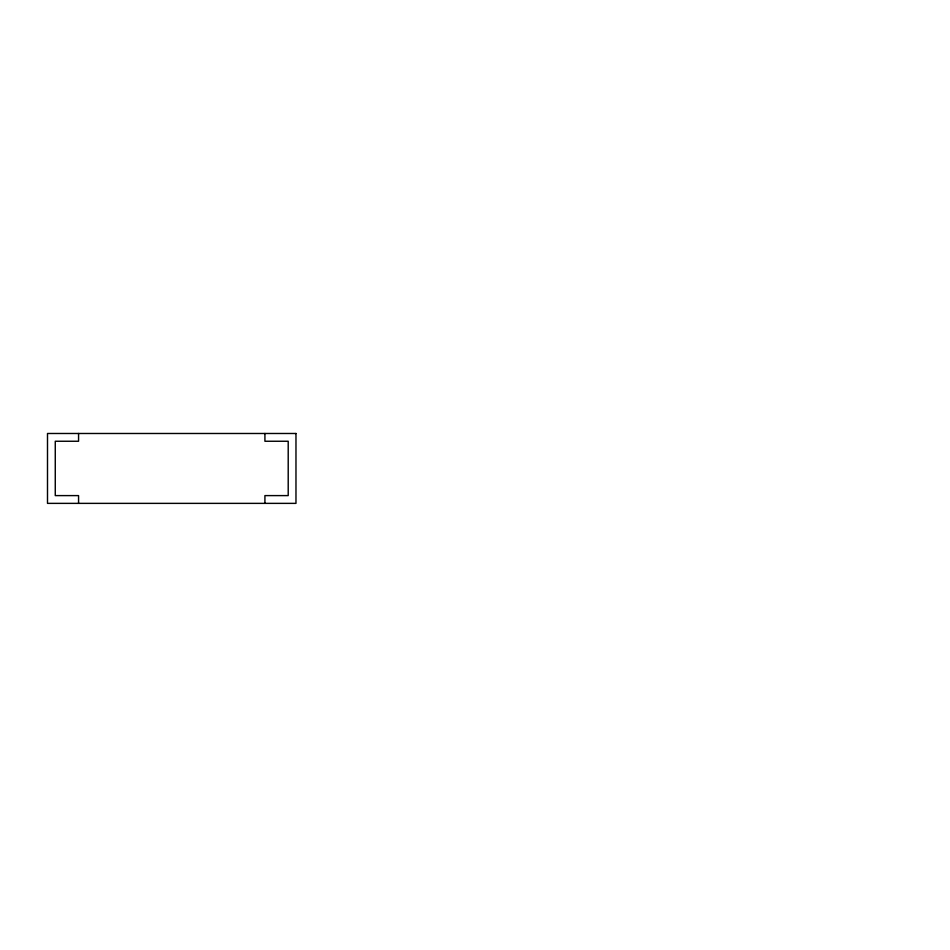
<?xml version="1.0" encoding="UTF-8"?>
<svg xmlns="http://www.w3.org/2000/svg" width="950" height="950" viewBox="0 0 950 950"><rect width="100%" height="100%" fill="white"/><g stroke="black" fill="none" stroke-linecap="round" stroke-linejoin="round"><path stroke-width="1.43" d="M264.919 433.485L264.919 441.251L288.206 441.251L288.206 495.603L264.919 495.603L264.919 503.369M78.565 433.485L78.565 441.251L55.266 441.251L55.266 495.603L78.565 495.603L78.565 503.369M295.973 433.485L47.5 433.485L47.5 503.369L295.973 503.369L295.973 433.485"/></g></svg>
